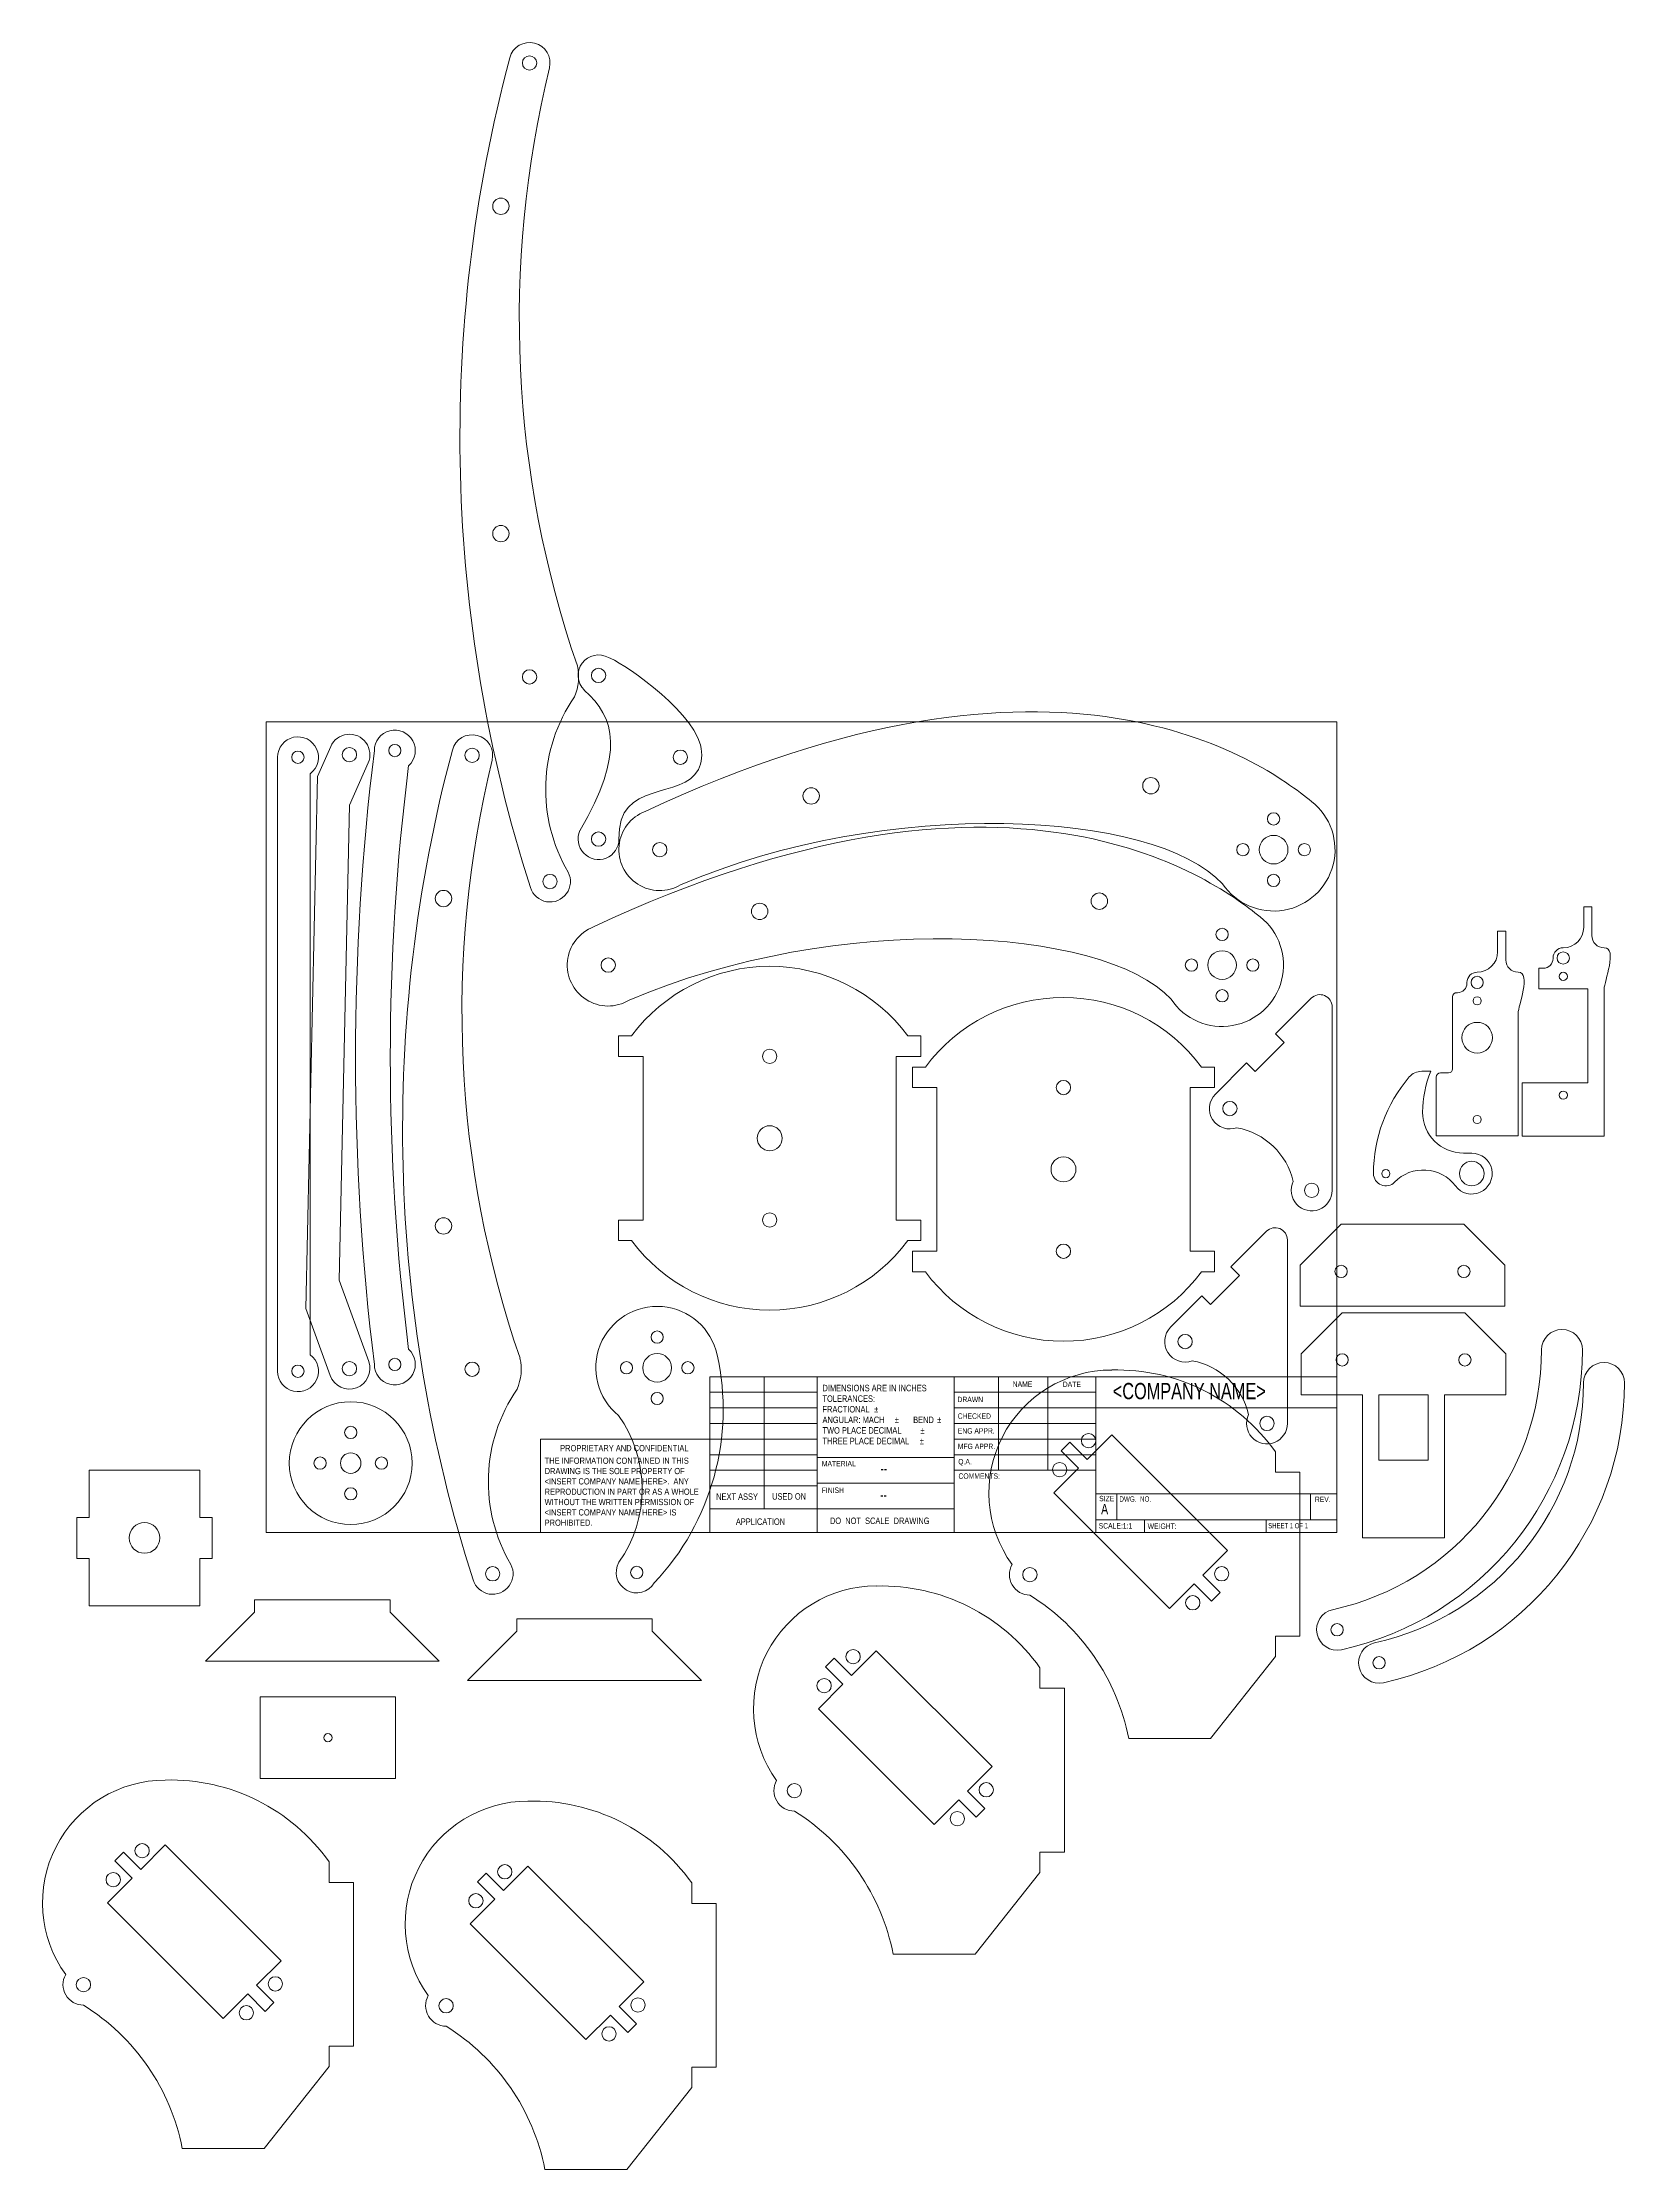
# Model space of a CAD drawing. Header units: millimetres. Extents: x -46 to 340, y -146 to 374.
import ezdxf

# ---------------------------------------------------------------- set-up
doc = ezdxf.new("R2010")
doc.units = ezdxf.units.MM
doc.styles.add('SLDTEXTSTYLE0', font='TXT', dxfattribs={"width": 0.75})
doc.styles.add('SLDTEXTSTYLE1', font='TXT', dxfattribs={"width": 0.694444})
doc.styles.add('SLDTEXTSTYLE2', font='TXT', dxfattribs={"width": 0.684783})
doc.styles.add('SLDTEXTSTYLE3', font='TXT', dxfattribs={"width": 0.6875})

# ---------------------------------------------------------------- blocks, each defined once
blk = doc.blocks.new('SW_NOTE_0')
at = {"color": 0, "linetype": 'Continuous', "lineweight": 0, "attachment_point": 1, "style": 'SLDTEXTSTYLE0'}
for s, insert, char_height in [('DIMENSIONS ARE IN INCHES', (0, 2.05), 1.5875), ('TOLERANCES:', (0, -0.54), 1.5875), ('FRACTIONAL', (0, -3.13), 1.587), ('%%p', (12.64, -3.13), 1.587), ('ANGULAR: MACH', (0, -5.72), 1.5875), ('TWO PLACE DECIMAL', (0, -8.3), 1.5875), ('%%p', (17.67, -5.72), 1.587), ('BEND', (22.16, -5.72), 1.587), ('%%p', (23.92, -8.3), 1.587), ('%%p', (28.03, -5.72), 1.587), ('THREE PLACE DECIMAL', (0, -10.89), 1.5875), ('%%p', (23.78, -10.89), 1.587)]:
    blk.add_mtext(s, dxfattribs=dict(at, insert=insert, char_height=char_height))
blk = doc.blocks.new('SW_NOTE_1')
at = {"color": 0, "linetype": 'Continuous', "lineweight": 0, "char_height": 1.524, "attachment_point": 1, "style": 'SLDTEXTSTYLE0'}
for s, insert in [('THE INFORMATION CONTAINED IN THIS', (0, 1.96)), ('<INSERT COMPANY NAME HERE>.  ANY', (0, -3.08)), ('DRAWING IS THE SOLE PROPERTY OF', (0, -0.56)), ('WITHOUT THE WRITTEN PERMISSION OF', (0, -8.13)), ('REPRODUCTION IN PART OR AS A WHOLE', (0, -5.61)), ('<INSERT COMPANY NAME HERE> IS', (0, -10.66)), ('PROHIBITED.', (0, -13.18))]:
    blk.add_mtext(s, dxfattribs=dict(at, insert=insert))

msp = doc.modelspace()

# ---------------------------------------------------------------- linework, layer by layer
at = {"color": 8, "linetype": 'Continuous', "lineweight": 0}
for p, q in [((8.38, 208.08), (270, 208.08)), ((8.38, 208.08), (8.38, 9.96)), ((270, 9.96), (270, 208.08)), ((116.77, 9.96), (116.77, 48.06)), ((116.77, 48.06), (143, 48.06)), ((130.03, 48.06), (130.03, 15.74)), ((143, 9.96), (143, 48.06)), ((143, 48.06), (270, 48.06)), ((176.45, 48.06), (176.45, 9.96)), ((187.29, 48.06), (187.29, 25.2)), ((199.38, 48.06), (199.38, 25.2)), ((211.11, 48.06), (211.11, 9.96)), ((116.77, 44.25), (143, 44.25)), ((176.45, 44.25), (211.11, 44.25)), ((116.77, 40.44), (143, 40.44)), ((116.77, 36.63), (143, 36.63)), ((176.45, 40.44), (270, 40.44)), ((176.45, 36.63), (211.11, 36.63)), ((116.77, 32.82), (75.44, 32.82)), ((75.44, 32.82), (75.44, 9.96)), ((116.77, 32.82), (143, 32.82)), ((176.45, 32.82), (211.11, 32.82)), ((116.77, 29.01), (143, 29.01)), ((176.45, 28.31), (143, 28.31)), ((176.45, 29.01), (211.11, 29.01)), ((116.77, 25.2), (143, 25.2)), ((116.77, 21.39), (143, 21.39)), ((143, 22.09), (176.45, 22.09)), ((176.45, 25.2), (211.11, 25.2)), ((143, 15.74), (116.77, 15.74)), ((143, 15.74), (176.45, 15.74)), ((211.11, 19.48), (270, 19.48)), ((216.21, 19.48), (216.21, 13.13)), ((263.57, 19.48), (263.57, 13.13)), ((211.11, 13.13), (270, 13.13)), ((222.99, 13.13), (222.99, 9.96)), ((252.69, 13.13), (252.69, 9.96)), ((270, 9.96), (8.38, 9.96))]:
    msp.add_line(p, q, dxfattribs=at)
at = {"color": 7, "linetype": 'Continuous', "lineweight": 15}
for p, q in [((11.14, 199.41), (11.14, 49.41)), ((24.14, 202.05), (20.92, 194.72)), ((28.77, 187.73), (33.3, 198.03)), ((20.92, 194.72), (18.09, 64.75)), ((19.14, 53.41), (19.14, 195.41)), ((26.24, 71.62), (28.77, 187.73)), ((330.3, 162.87), (330.3, 157.87)), ((332.3, 162.87), (330.3, 162.87)), ((332.3, 155.87), (332.3, 162.87)), ((309.27, 156.9), (309.27, 151.9)), ((311.27, 156.9), (309.27, 156.9)), ((311.27, 149.9), (311.27, 156.9)), ((319.3, 147.87), (319.3, 142.87)), ((320.4, 147.87), (319.3, 147.87)), ((322.8, 150.37), (322.8, 150.27)), ((263.72, 140.54), (255.01, 131.83)), ((298.27, 140.9), (298.27, 123.28)), ((299.47, 141.9), (299.27, 141.9)), ((301.77, 144.4), (301.77, 144.2)), ((319.3, 142.87), (331.3, 142.87)), ((331.3, 142.87), (331.3, 119.87)), ((335.3, 106.87), (335.3, 142.87)), ((268.84, 93.59), (268.84, 138.42)), ((314.27, 106.9), (314.27, 136.9)), ((94.48, 131.34), (94.48, 126.34)), ((97.66, 131.34), (94.48, 131.34)), ((168.34, 131.34), (165.16, 131.34)), ((168.34, 126.34), (168.34, 131.34)), ((255.01, 131.83), (257.13, 129.71)), ((94.48, 126.34), (100.48, 126.34)), ((100.48, 126.34), (100.48, 86.34)), ((162.34, 126.34), (168.34, 126.34)), ((162.34, 86.34), (162.34, 126.34)), ((247.93, 124.76), (240.3, 117.13)), ((250.06, 122.64), (247.93, 124.76)), ((257.13, 129.71), (250.06, 122.64)), ((166.26, 123.72), (166.26, 118.72)), ((169.44, 123.72), (166.26, 123.72)), ((240.12, 123.72), (236.94, 123.72)), ((240.12, 118.72), (240.12, 123.72)), ((292.94, 122.69), (290.71, 122.69)), ((294.27, 121.28), (294.27, 106.9)), ((297.27, 122.28), (295.27, 122.28)), ((315.3, 119.87), (315.3, 106.87)), ((331.3, 119.87), (315.3, 119.87)), ((166.26, 118.72), (172.26, 118.72)), ((172.26, 118.72), (172.26, 78.72)), ((234.12, 118.72), (240.12, 118.72)), ((234.12, 78.72), (234.12, 118.72)), ((294.27, 106.9), (314.27, 106.9)), ((315.3, 106.87), (335.3, 106.87)), ((302.94, 102.69), (300.94, 102.69)), ((94.48, 86.34), (94.48, 81.34)), ((100.48, 86.34), (94.48, 86.34)), ((168.34, 86.34), (162.34, 86.34)), ((168.34, 81.34), (168.34, 86.34)), ((252.79, 83.6), (244.07, 74.88)), ((271.02, 85.3), (261.02, 75.3)), ((301.02, 85.3), (271.02, 85.3)), ((311.02, 75.3), (301.02, 85.3)), ((94.48, 81.34), (97.66, 81.34)), ((165.16, 81.34), (168.34, 81.34)), ((166.26, 78.72), (166.26, 73.72)), ((172.26, 78.72), (166.26, 78.72)), ((240.12, 78.72), (234.12, 78.72)), ((240.12, 73.72), (240.12, 78.72)), ((257.91, 36.65), (257.91, 81.48)), ((166.26, 73.72), (169.44, 73.72)), ((236.94, 73.72), (240.12, 73.72)), ((246.2, 72.76), (239.12, 65.69)), ((244.07, 74.88), (246.2, 72.76)), ((261.02, 75.3), (261.02, 65.3)), ((311.02, 65.3), (311.02, 75.3)), ((33.42, 51.74), (26.24, 71.62)), ((237, 67.81), (229.37, 60.18)), ((239.12, 65.69), (237, 67.81)), ((18.09, 64.75), (24.02, 48.34)), ((261.02, 65.3), (311.02, 65.3)), ((271.28, 63.66), (261.28, 53.66)), ((301.28, 63.66), (271.28, 63.66)), ((311.28, 53.66), (301.28, 63.66)), ((261.28, 53.66), (261.28, 43.66)), ((311.28, 43.66), (311.28, 53.66)), ((261.28, 43.66), (276.28, 43.66)), ((276.28, 43.66), (276.28, 8.66)), ((292.28, 43.66), (280.28, 43.66)), ((280.28, 43.66), (280.28, 27.66)), ((292.28, 27.66), (292.28, 43.66)), ((296.28, 43.66), (311.28, 43.66)), ((296.28, 8.66), (296.28, 43.66)), ((204.72, 32.08), (202.6, 29.95)), ((208.96, 27.83), (204.72, 32.08)), ((214.97, 33.84), (208.96, 27.83)), ((243.26, 5.56), (214.97, 33.84)), ((202.6, 29.95), (206.84, 25.71)), ((254.97, 24.7), (254.97, 29.7)), ((280.28, 27.66), (292.28, 27.66)), ((-34.86, 25.22), (-34.86, 13.67)), ((-7.86, 25.22), (-34.86, 25.22)), ((-7.86, 13.67), (-7.86, 25.22)), ((206.84, 25.71), (200.83, 19.7)), ((260.97, 24.7), (254.97, 24.7)), ((260.97, -15.3), (260.97, 24.7)), ((200.83, 19.7), (229.12, -8.58)), ((-37.86, 13.67), (-37.86, 3.67)), ((-34.86, 13.67), (-37.86, 13.67)), ((-4.86, 13.67), (-7.86, 13.67)), ((-4.86, 3.67), (-4.86, 13.67)), ((237.25, -0.45), (243.26, 5.56)), ((276.28, 8.66), (296.28, 8.66)), ((-37.86, 3.67), (-34.86, 3.67)), ((-34.86, 3.67), (-34.86, -7.89)), ((-7.86, 3.67), (-4.86, 3.67)), ((-7.86, -7.89), (-7.86, 3.67)), ((229.12, -8.58), (235.13, -2.57)), ((235.13, -2.57), (239.37, -6.82)), ((241.49, -4.69), (237.25, -0.45)), ((239.37, -6.82), (241.49, -4.69)), ((-34.86, -7.89), (-7.86, -7.89)), ((5.55, -9.47), (-6.45, -21.47)), ((5.55, -6.47), (5.55, -9.47)), ((38.66, -6.47), (5.55, -6.47)), ((38.66, -9.47), (38.66, -6.47)), ((50.66, -21.47), (38.66, -9.47)), ((69.6, -14.13), (57.6, -26.13)), ((69.6, -11.13), (69.6, -14.13)), ((102.71, -11.13), (69.6, -11.13)), ((102.71, -14.13), (102.71, -11.13)), ((114.71, -26.13), (102.71, -14.13)), ((254.97, -15.3), (260.97, -15.3)), ((254.97, -20.3), (254.97, -15.3)), ((147.19, -20.7), (145.07, -22.82)), ((151.43, -24.94), (147.19, -20.7)), ((157.44, -18.93), (151.43, -24.94)), ((185.73, -47.21), (157.44, -18.93)), ((239.12, -40.3), (254.97, -20.3)), ((-6.45, -21.47), (50.66, -21.47)), ((145.07, -22.82), (149.31, -27.06)), ((197.44, -28.07), (197.44, -23.07)), ((6.9, -30.14), (6.9, -50.14)), ((40.01, -30.14), (6.9, -30.14)), ((40.01, -50.14), (40.01, -30.14)), ((57.6, -26.13), (114.71, -26.13)), ((149.31, -27.06), (143.3, -33.07)), ((203.44, -28.07), (197.44, -28.07)), ((203.44, -68.07), (203.44, -28.07)), ((143.3, -33.07), (171.59, -61.36)), ((219.12, -40.3), (239.12, -40.3)), ((6.9, -50.14), (40.01, -50.14)), ((179.72, -53.23), (185.73, -47.21)), ((171.59, -61.36), (177.59, -55.35)), ((177.59, -55.35), (181.84, -59.59)), ((183.96, -57.47), (179.72, -53.23)), ((181.84, -59.59), (183.96, -57.47)), ((-16.27, -66.34), (-22.28, -72.36)), ((12.01, -94.63), (-16.27, -66.34)), ((-26.52, -68.11), (-28.64, -70.23)), ((-28.64, -70.23), (-24.4, -74.48)), ((-22.28, -72.36), (-26.52, -68.11)), ((23.73, -75.49), (23.73, -70.49)), ((72.34, -71.5), (66.33, -77.51)), ((100.63, -99.78), (72.34, -71.5)), ((197.44, -68.07), (203.44, -68.07)), ((197.44, -73.07), (197.44, -68.07)), ((-24.4, -74.48), (-30.41, -80.49)), ((29.73, -75.49), (23.73, -75.49)), ((29.73, -115.49), (29.73, -75.49)), ((62.09, -73.26), (59.97, -75.39)), ((59.97, -75.39), (64.21, -79.63)), ((66.33, -77.51), (62.09, -73.26)), ((112.34, -80.64), (112.34, -75.64)), ((181.59, -93.07), (197.44, -73.07)), ((-30.41, -80.49), (-2.13, -108.77)), ((64.21, -79.63), (58.2, -85.64)), ((118.34, -80.64), (112.34, -80.64)), ((118.34, -120.64), (118.34, -80.64)), ((58.2, -85.64), (86.48, -113.92)), ((161.59, -93.07), (181.59, -93.07)), ((6, -100.64), (12.01, -94.63)), ((-2.13, -108.77), (3.88, -102.76)), ((3.88, -102.76), (8.12, -107.01)), ((10.25, -104.88), (6, -100.64)), ((94.61, -105.79), (100.63, -99.78)), ((8.12, -107.01), (10.25, -104.88)), ((86.48, -113.92), (92.49, -107.91)), ((92.49, -107.91), (96.73, -112.16)), ((98.86, -110.03), (94.61, -105.79)), ((96.73, -112.16), (98.86, -110.03)), ((23.73, -115.49), (29.73, -115.49)), ((23.73, -120.49), (23.73, -115.49)), ((7.87, -140.49), (23.73, -120.49)), ((112.34, -120.64), (118.34, -120.64)), ((112.34, -125.64), (112.34, -120.64)), ((96.48, -145.64), (112.34, -125.64)), ((-12.13, -140.49), (7.87, -140.49)), ((76.48, -145.64), (96.48, -145.64))]:
    msp.add_line(p, q, dxfattribs=at)
for centre, radius in [((72.72, 369.06), 1.75), ((65.72, 334.06), 2), ((65.72, 254.06), 2), ((72.72, 219.06), 1.75), ((89.58, 219.42), 1.75), ((16.14, 199.41), 1.5), ((28.72, 200.04), 1.75), ((39.81, 201.06), 1.5), ((58.7, 199.9), 1.75), ((109.58, 199.42), 1.75), ((224.54, 192.45), 2), ((141.54, 189.96), 2), ((254.54, 184.34), 1.5), ((89.58, 179.42), 1.75), ((104.54, 176.84), 1.75), ((247.04, 176.84), 1.5), ((254.54, 176.84), 3.5), ((262.04, 176.84), 1.5), ((51.7, 164.9), 2), ((77.72, 169.06), 1.75), ((254.54, 169.34), 1.5), ((128.95, 161.76), 2), ((211.95, 164.26), 2), ((241.95, 156.14), 1.5), ((241.95, 148.64), 3.5), ((325.3, 150.37), 1.5), ((91.95, 148.64), 1.75), ((234.45, 148.64), 1.5), ((249.45, 148.64), 1.5), ((304.27, 144.4), 1.5), ((325.3, 145.87), 1), ((241.95, 141.14), 1.5), ((304.27, 139.9), 1), ((304.27, 130.9), 3.75), ((131.41, 126.34), 1.75), ((203.19, 118.72), 1.75), ((243.84, 113.59), 1.75), ((325.3, 116.87), 1), ((131.41, 106.34), 3.05), ((304.27, 110.9), 1), ((203.19, 98.72), 3.05), ((302.94, 97.69), 3), ((263.84, 93.59), 1.75), ((281.94, 97.69), 1), ((51.7, 84.9), 2), ((131.41, 86.34), 1.75), ((203.19, 78.72), 1.75), ((271.02, 73.8), 1.5), ((301.02, 73.8), 1.5), ((103.91, 57.74), 1.5), ((232.91, 56.65), 1.75), ((39.81, 51.06), 1.5), ((103.91, 50.24), 3.5), ((271.28, 52.16), 1.5), ((301.28, 52.16), 1.5), ((16.14, 49.41), 1.5), ((28.72, 50.04), 1.75), ((58.7, 49.9), 1.75), ((96.41, 50.24), 1.5), ((111.41, 50.24), 1.5), ((29.03, 26.95), 15), ((103.91, 42.74), 1.5), ((252.91, 36.65), 1.75), ((29.03, 34.45), 1.5), ((209.32, 32.43), 1.75), ((21.53, 26.95), 1.5), ((29.03, 26.95), 2.5), ((36.53, 26.95), 1.5), ((202.24, 25.36), 1.75), ((29.03, 19.45), 1.5), ((-21.36, 8.67), 3.75), ((63.7, -0.1), 1.75), ((98.91, 0.24), 1.5), ((194.97, -0.3), 1.75), ((241.84, -0.1), 1.75), ((234.77, -7.17), 1.75), ((270.03, -13.75), 1.5), ((151.79, -20.35), 1.75), ((280.29, -21.83), 1.5), ((144.71, -27.42), 1.75), ((23.46, -40.14), 1), ((137.44, -53.07), 1.75), ((184.31, -52.87), 1.75), ((177.24, -59.94), 1.75), ((-21.93, -67.76), 1.75), ((66.68, -72.91), 1.75), ((-29, -74.83), 1.75), ((59.61, -79.98), 1.75), ((-36.27, -100.49), 1.75), ((10.6, -100.29), 1.75), ((52.34, -105.64), 1.75), ((99.21, -105.44), 1.75), ((3.53, -107.36), 1.75), ((92.14, -112.51), 1.75)]:
    msp.add_circle(centre, radius, dxfattribs=at)
for centre, radius, start, end in [((415.72, 277.57), 360, 165.0658, 197.791), ((72.72, 369.06), 5, 346.3395, 165.0658), ((330.22, 306.47), 260, 166.3395, 199.0161), ((89.58, 219.42), 5, 60.6877, 225.4595), ((72.72, 219.06), 12, 336.0633, 12.9941), ((116.67, 191.57), 40, 145.5614, 210.3745), ((16.14, 199.41), 5, 306.8699, 180), ((28.72, 200.04), 5, 336.2775, 156.2775), ((39.81, 201.06), 5, 312.5551, 180), ((58.7, 199.9), 5, 346.3395, 165.0658), ((642.93, 126.06), 612.72, 172.96911, 187.03089), ((401.71, 108.41), 360, 165.0658, 197.791), ((316.21, 137.31), 260, 166.3395, 199.0161), ((608.89, 126.06), 570.18, 172.8147, 187.1853), ((254.54, 176.84), 15, 213.6969, 51.7717), ((104.54, 176.84), 10, 111.0351, 300.7), ((89.58, 179.42), 5, 155.5696, 0), ((77.72, 169.06), 5, 197.2588, 27.1855), ((91.95, 148.64), 10, 111.0351, 300.7), ((241.95, 148.64), 15, 213.6969, 51.7717), ((325.3, 157.87), 5, 270, 0), ((304.27, 151.9), 5, 270, 0), ((325.3, 150.37), 2.5, 90, 180), ((335.3, 155.87), 3, 180, 270), ((131.41, 106.34), 42, 36.5296, 143.4704), ((304.27, 144.4), 2.5, 90, 180), ((314.27, 149.9), 3, 180, 270), ((320.4, 150.27), 2.4, 270, 0), ((203.19, 98.72), 42, 36.5296, 143.4704), ((265.84, 138.42), 3, 0, 135), ((299.27, 140.9), 1, 90, 180), ((299.47, 144.2), 2.3, 270, 0), ((315.19, 97.69), 36.25, 139.3707, 180), ((290.71, 118.69), 4, 90, 139.3707), ((316.94, 112.69), 26, 157.3801, 180), ((295.27, 121.28), 1, 90, 180), ((297.27, 123.28), 1, 270, 0), ((243.84, 113.59), 5, 135, 290.4163), ((300.94, 112.69), 10, 180, 270), ((242.39, 91.78), 17.42, 13.2891, 79.4436), ((302.94, 97.69), 5, 217.0272, 90), ((263.84, 93.59), 5, 153.9861, 0), ((281.94, 97.69), 3, 180, 315.8691), ((291.13, 88.78), 9.8, 37.0272, 135.8691), ((254.91, 81.48), 3, 0, 135), ((131.41, 106.34), 42, 216.5296, 323.4704), ((203.19, 98.72), 42, 216.5296, 323.4704), ((103.91, 50.24), 15, 12.2643, 230.952), ((232.91, 56.65), 5, 135, 290.4163), ((324.99, 54.61), 5, 0, 180), ((16.14, 49.41), 5, 180, 53.1301), ((39.81, 51.06), 5, 180, 47.4449), ((58.7, 49.9), 12, 336.0633, 12.9941), ((58.31, 40.04), 61.72, 316.6522, 12.5274), ((254.99, 54.61), 65, 282.4015, 0), ((254.99, 54.61), 75, 282.4015, 0), ((28.72, 50.04), 5, 199.8734, 19.8734), ((214.97, 19.7), 30, 90, 215.7524), ((216.25, 2.26), 47.46, 35.328, 91.5419), ((231.46, 34.84), 17.42, 13.2891, 79.4436), ((335.26, 46.54), 5, 0, 180), ((102.66, 22.41), 40, 145.5614, 210.3745), ((265.26, 46.54), 65, 282.4015, 0), ((265.26, 46.54), 75, 282.4015, 0), ((69.31, 20.58), 30.93, 324.7491, 35.6063), ((252.91, 36.65), 5, 153.9861, 0), ((63.7, -0.1), 5, 197.2588, 27.1855), ((98.91, 0.24), 5, 150.1885, 329.0762), ((194.97, -0.3), 5, 150.3768, 270), ((157.44, -33.07), 30, 90, 215.7524), ((158.72, -50.52), 47.46, 35.328, 91.5419), ((166.76, -50.59), 53.36, 11.1156, 58.0783), ((270.03, -13.75), 5, 102.4015, 282.4015), ((280.29, -21.83), 5, 102.4015, 282.4015), ((-16.27, -80.49), 30, 90, 215.7524), ((-14.99, -97.93), 47.46, 35.328, 91.5419), ((137.44, -53.07), 5, 150.3768, 270), ((72.34, -85.64), 30, 90, 215.7524), ((73.62, -103.08), 47.46, 35.328, 91.5419), ((109.23, -103.36), 53.36, 11.1156, 58.0783), ((-36.27, -100.49), 5, 150.3768, 270), ((52.34, -105.64), 5, 150.3768, 270), ((-64.48, -150.77), 53.36, 11.1156, 58.0783), ((24.13, -155.92), 53.36, 11.1156, 58.0783)]:
    msp.add_arc(centre, radius, start, end, dxfattribs=at)
for points in [[(263.82, 188.62), (251.51, 198.5), (202.51, 233.86), (100.95, 186.17)], [(86.08, 215.85), (93.64, 209.03), (96.1, 200.61), (85.03, 181.48)], [(251.23, 160.43), (238.92, 170.31), (189.92, 205.66), (88.36, 157.98)], [(109.64, 168.24), (160.14, 189.93), (225.52, 186.45), (242.06, 168.52)], [(97.06, 140.04), (147.55, 161.73), (212.93, 158.25), (229.47, 140.32)], [(335.3, 142.87), (335.3, 144.48), (338.69, 152.87), (335.3, 152.87)], [(314.27, 136.9), (314.27, 138.5), (317.66, 146.9), (314.27, 146.9)]]:
    msp.add_open_spline(points, degree=3, dxfattribs=at)
msp.add_open_spline([(94.58, 179.42), (94.12, 194.14), (113.48, 187.75), (116.23, 209.06), (94.02, 223.31), (92.03, 223.77)], degree=3, knots=[0, 0, 0, 0, 0.482956, 0.582956, 1, 1, 1, 1], dxfattribs=at)

# ---------------------------------------------------------------- block references
at = {"color": 8, "linetype": 'Continuous', "lineweight": 0}
for name, p in [('SW_NOTE_0', (144.31, 44.04)), ('SW_NOTE_1', (76.41, 26.34))]:
    msp.add_blockref(name, p, dxfattribs=at)

# ---------------------------------------------------------------- texts
at = {"color": 8, "linetype": 'Continuous', "lineweight": 0, "attachment_point": 1}
for s, insert, char_height, style in [('NAME', (190.78, 46.91), 1.323, 'SLDTEXTSTYLE0'), ('DATE', (203.01, 46.86), 1.323, 'SLDTEXTSTYLE0'), ('DRAWN', (177.28, 43.17), 1.323, 'SLDTEXTSTYLE0'), ('<COMPANY NAME>', (215.23, 46.54), 3.9688, 'SLDTEXTSTYLE0'), ('CHECKED', (177.35, 39.11), 1.323, 'SLDTEXTSTYLE0'), ('PROPRIETARY AND CONFIDENTIAL', (80.2, 31.37), 1.524, 'SLDTEXTSTYLE0'), ('ENG APPR.', (177.36, 35.49), 1.323, 'SLDTEXTSTYLE0'), ('MFG APPR.', (177.37, 31.71), 1.323, 'SLDTEXTSTYLE0'), ('MATERIAL', (144.14, 27.47), 1.323, 'SLDTEXTSTYLE0'), ('Q.A.', (177.47, 27.97), 1.323, 'SLDTEXTSTYLE0'), ('FINISH', (144.11, 20.99), 1.323, 'SLDTEXTSTYLE0'), ('--', (158.49, 26.81), 2.381, 'SLDTEXTSTYLE0'), ('COMMENTS:', (177.53, 24.44), 1.323, 'SLDTEXTSTYLE0'), ('NEXT ASSY', (118.33, 19.55), 1.587, 'SLDTEXTSTYLE0'), ('USED ON', (132, 19.61), 1.587, 'SLDTEXTSTYLE0'), ('--', (158.43, 20.38), 2.381, 'SLDTEXTSTYLE0'), ('SIZE', (211.9, 18.95), 1.323, 'SLDTEXTSTYLE0'), ('A', (212.39, 17), 2.54, 'SLDTEXTSTYLE0'), ('DWG.  NO.', (216.85, 18.84), 1.323, 'SLDTEXTSTYLE1'), ('REV.', (264.6, 18.77), 1.323, 'SLDTEXTSTYLE0'), ('APPLICATION', (123.14, 13.44), 1.5875, 'SLDTEXTSTYLE0'), ('DO  NOT  SCALE  DRAWING', (146.13, 13.65), 1.5875, 'SLDTEXTSTYLE2'), ('SCALE:1:1', (211.78, 12.29), 1.323, 'SLDTEXTSTYLE0'), ('WEIGHT:', (223.75, 12.2), 1.323, 'SLDTEXTSTYLE0'), ('SHEET 1 OF 1', (253.21, 12.29), 1.27, 'SLDTEXTSTYLE3')]:
    msp.add_mtext(s, dxfattribs=dict(at, insert=insert, char_height=char_height, style=style))

doc.saveas('drawing.dxf')
